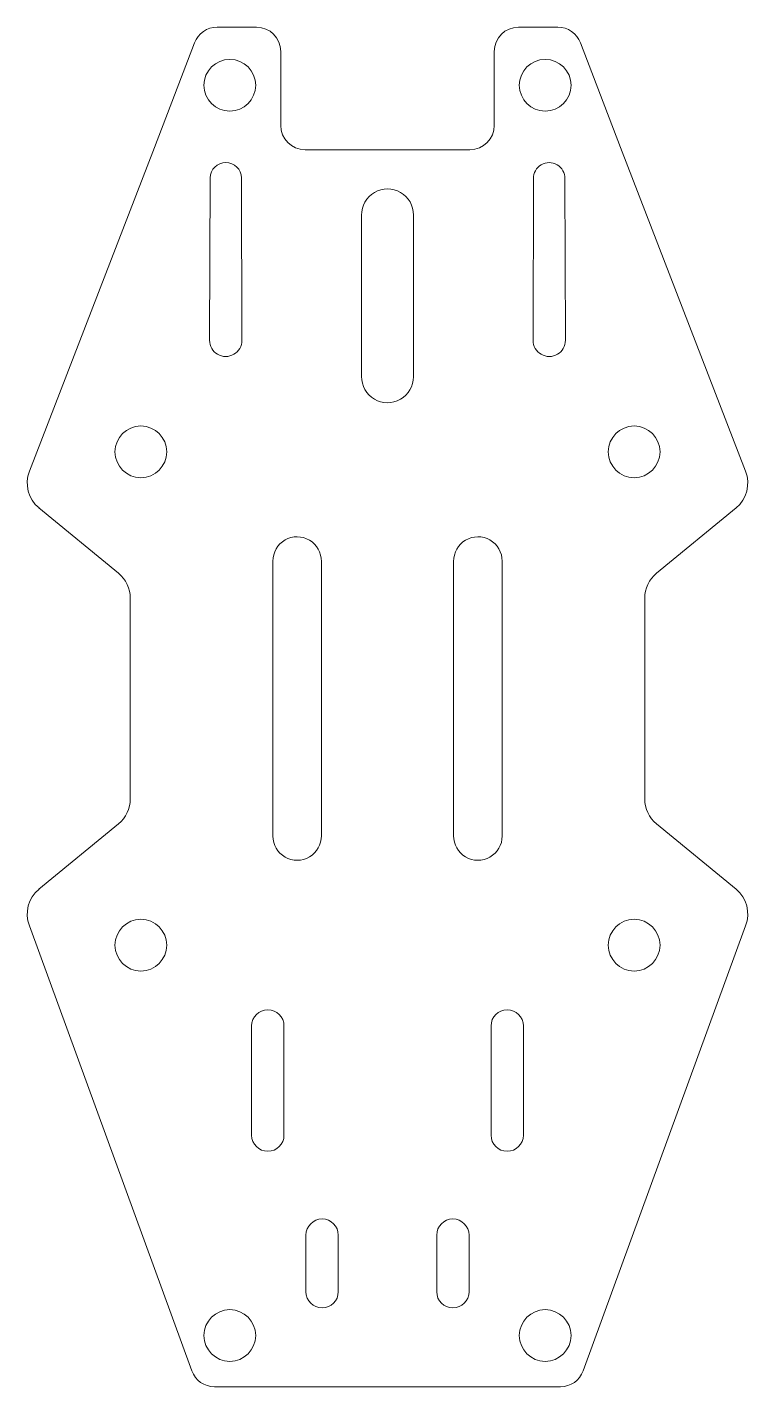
# Model space of a CAD drawing. Header units: millimetres. Extents: x -22.5 to 22.1, y -35.7 to 48.3.
import ezdxf

# ---------------------------------------------------------------- set-up
doc = ezdxf.new("R2010")
doc.units = ezdxf.units.MM

msp = doc.modelspace()

# ---------------------------------------------------------------- linework, layer by layer
at = {"color": 7, "linetype": 'Continuous', "lineweight": 15}
for p, q in [((-10.735, 48.34), (-8.302, 48.34)), ((10.333, 48.34), (7.9, 48.34)), ((-14.615, 40.895), (-12.136, 47.375)), ((14.213, 40.895), (11.734, 47.375)), ((-6.802, 46.84), (-6.802, 42.267)), ((6.4, 46.84), (6.4, 42.267)), ((-14.615, 40.895), (-22.346, 20.882)), ((4.9, 40.767), (-5.302, 40.767)), ((14.213, 40.895), (21.944, 20.882)), ((-11.172, 39.021), (-11.202, 28.984)), ((-9.227, 39.021), (-9.202, 28.983)), ((8.825, 38.971), (8.8, 28.983)), ((10.77, 38.972), (10.8, 28.984)), ((-1.801, 36.72), (-1.801, 26.744)), ((1.399, 36.724), (1.399, 26.722)), ((-21.75, 18.616), (-16.839, 14.581)), ((21.348, 18.616), (16.436, 14.581)), ((-7.292, -1.666), (-7.292, 15.334)), ((-4.292, 15.313), (-4.292, -1.645)), ((3.89, -1.645), (3.89, 15.313)), ((6.89, -1.666), (6.89, 15.334)), ((-16.108, 13.035), (-16.108, 0.632)), ((15.706, 0.632), (15.706, 13.035)), ((-21.75, -4.949), (-16.839, -0.913)), ((21.348, -4.949), (16.436, -0.913)), ((-12.303, -34.735), (-22.346, -7.215)), ((21.944, -7.215), (11.901, -34.735)), ((-8.601, -13.41), (-8.601, -20.16)), ((-6.601, -13.41), (-6.601, -20.16)), ((6.199, -13.41), (6.199, -20.16)), ((8.199, -13.41), (8.199, -20.16)), ((-5.243, -26.342), (-5.243, -29.842)), ((-3.243, -26.342), (-3.243, -29.842)), ((2.841, -26.342), (2.841, -29.842)), ((4.841, -26.342), (4.841, -29.842)), ((-10.894, -35.72), (10.492, -35.72))]:
    msp.add_line(p, q, dxfattribs=at)
for centre in [(-9.951, 44.75), (9.549, 44.75), (-15.451, 22.084), (15.049, 22.084), (-15.451, -8.416), (15.049, -8.416), (-9.951, -32.55), (9.549, -32.55)]:
    msp.add_circle(centre, 1.6, dxfattribs=at)
for centre, radius, start, end in [((-10.735, 46.84), 1.5, 90, 159.06899), ((-8.302, 46.84), 1.5, 0, 90), ((7.9, 46.84), 1.5, 90, 180), ((10.333, 46.84), 1.5, 20.93101, 90), ((-5.302, 42.267), 1.5, 180, 270), ((4.9, 42.267), 1.5, 270, 0), ((-10.2, 38.994), 0.973, 1.58969, 178.41031), ((9.797, 38.994), 0.973, 358.74975, 181.30497), ((-0.201, 36.742), 1.6, 359.3554, 180.80577), ((-10.202, 28.981), 1, 179.83028, 0.14236), ((9.8, 28.981), 1, 179.85764, 0.16972), ((-0.201, 26.722), 1.6, 179.19423, 0.00058), ((-20.48, 20.162), 2, 158.8783, 230.58943), ((20.078, 20.162), 2, 309.41057, 21.1217), ((-5.792, 15.334), 1.5, 359.21117, 180), ((5.39, 15.334), 1.5, 0, 180.78883), ((-18.108, 13.035), 2, 0, 50.58943), ((17.706, 13.035), 2, 129.41057, 180), ((-18.108, 0.632), 2, 309.41057, 0), ((17.706, 0.632), 2, 180, 230.58943), ((-5.792, -1.666), 1.5, 180, 0.78883), ((5.39, -1.666), 1.5, 179.21117, 0), ((-20.48, -6.494), 2, 129.41057, 201.1217), ((20.078, -6.494), 2, 338.8783, 50.58943), ((-7.601, -13.41), 1, 0, 180), ((7.199, -13.41), 1, 0, 180), ((-7.601, -20.16), 1, 180, 0), ((7.199, -20.16), 1, 180, 0), ((-4.243, -26.342), 1, 0, 180), ((3.841, -26.342), 1, 0, 180), ((-4.243, -29.842), 1, 180, 0), ((3.841, -29.842), 1, 180, 0), ((-10.894, -34.22), 1.5, 200.0484, 270), ((10.492, -34.22), 1.5, 270, 339.9516)]:
    msp.add_arc(centre, radius, start, end, dxfattribs=at)

doc.saveas('drawing.dxf')
